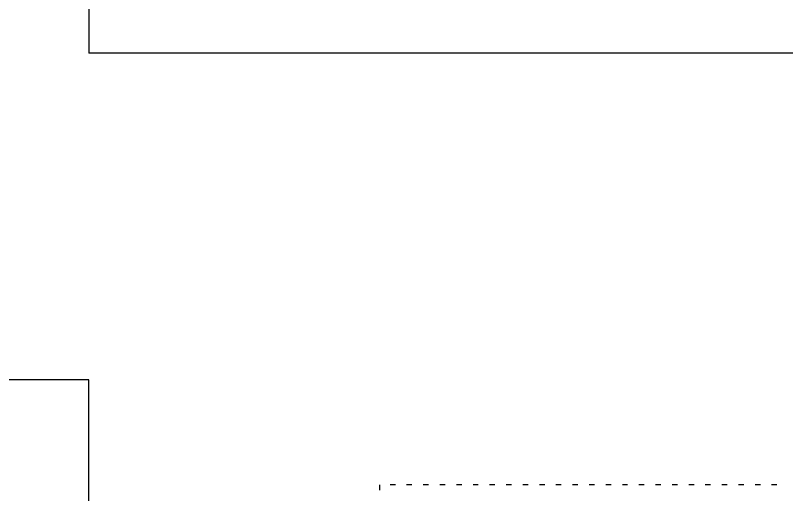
# Model space of a CAD drawing. Header units: millimetres. Extents: x 0 to 33.1, y 1.5 to 45.3.
# Drawn here: x 23.189 to 25.125, y 16.63 to 17.833 of the extents above; entities that cross this region are included whole.
import ezdxf

# ---------------------------------------------------------------- set-up
doc = ezdxf.new("R2010")
doc.units = ezdxf.units.MM
doc.header["$MEASUREMENT"] = 0
doc.layers.get('0').update_dxf_attribs({"linetype": 'CONTINUOUS'})

msp = doc.modelspace()

# ---------------------------------------------------------------- linework, layer by layer
at = {"color": 7, "linetype": 'Continuous'}
for p, q in [((23.3728, 18.8578), (23.3728, 17.7378)), ((26.1494, 17.7378), (23.3728, 17.7378)), ((23.3728, 16.9178), (22.2978, 16.9178)), ((23.3728, 16.9178), (23.3728, 16.9178)), ((23.3728, 16.3328), (23.3728, 16.9178))]:
    msp.add_line(p, q, dxfattribs=at)
at = {"color": 140, "linetype": 'Continuous'}
for p, q in [((24.1028, 16.6544), (24.1028, 16.6411)), ((24.1428, 16.6544), (24.1294, 16.6544)), ((24.1844, 16.6544), (24.1711, 16.6544)), ((24.2261, 16.6544), (24.2128, 16.6544)), ((24.2678, 16.6544), (24.2544, 16.6544)), ((24.3094, 16.6544), (24.2961, 16.6544)), ((24.3511, 16.6544), (24.3378, 16.6544)), ((24.3928, 16.6544), (24.3794, 16.6544)), ((24.4344, 16.6544), (24.4211, 16.6544)), ((24.4761, 16.6544), (24.4628, 16.6544)), ((24.5178, 16.6544), (24.5044, 16.6544)), ((24.5594, 16.6544), (24.5461, 16.6544)), ((24.6011, 16.6544), (24.5878, 16.6544)), ((24.6428, 16.6544), (24.6294, 16.6544)), ((24.6844, 16.6544), (24.6711, 16.6544)), ((24.7261, 16.6544), (24.7128, 16.6544)), ((24.7678, 16.6544), (24.7544, 16.6544)), ((24.8094, 16.6544), (24.7961, 16.6544)), ((24.8511, 16.6544), (24.8378, 16.6544)), ((24.8928, 16.6544), (24.8794, 16.6544)), ((24.9344, 16.6544), (24.9211, 16.6544)), ((24.9761, 16.6544), (24.9628, 16.6544)), ((25.0178, 16.6544), (25.0044, 16.6544)), ((25.0594, 16.6544), (25.0461, 16.6544)), ((25.1011, 16.6544), (25.0878, 16.6544))]:
    msp.add_line(p, q, dxfattribs=at)

doc.saveas('drawing.dxf')
